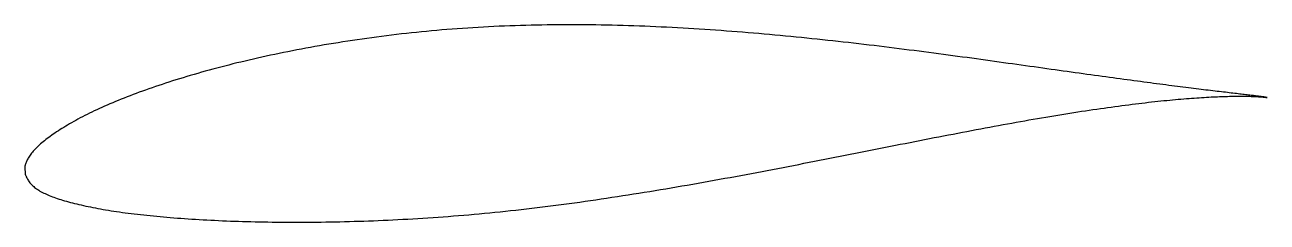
# Model space of a CAD drawing. Header units: metres. Extents: x -22.2 to 45.1, y -4 to 6.7.
import ezdxf

# ---------------------------------------------------------------- set-up
doc = ezdxf.new("R2010")
doc.units = ezdxf.units.M

msp = doc.modelspace()

# ---------------------------------------------------------------- linework, layer by layer
msp.add_lwpolyline([(45.065, 2.8), (45.064, 2.8), (45.06, 2.801), (45.054, 2.803), (45.045, 2.805), (45.033, 2.807), (45.019, 2.81), (45.002, 2.813), (44.982, 2.816), (44.96, 2.819), (44.935, 2.823), (44.908, 2.827), (44.879, 2.832), (44.846, 2.836), (44.811, 2.841), (44.774, 2.846), (44.734, 2.852), (44.691, 2.857), (44.646, 2.863), (44.598, 2.87), (44.548, 2.876), (44.495, 2.883), (44.44, 2.89), (44.382, 2.897), (44.321, 2.904), (44.258, 2.912), (44.193, 2.92), (44.125, 2.928), (44.054, 2.937), (43.981, 2.945), (43.905, 2.954), (43.827, 2.964), (43.747, 2.973), (43.664, 2.983), (43.578, 2.993), (43.49, 3.004), (43.4, 3.015), (43.307, 3.026), (43.211, 3.037), (43.114, 3.048), (43.013, 3.06), (42.91, 3.072), (42.805, 3.085), (42.698, 3.098), (42.588, 3.111), (42.475, 3.124), (42.361, 3.138), (42.243, 3.152), (42.124, 3.166), (42.002, 3.181), (41.878, 3.196), (41.751, 3.211), (41.622, 3.227), (41.491, 3.243), (41.357, 3.26), (41.221, 3.277), (41.083, 3.294), (40.942, 3.311), (40.8, 3.329), (40.655, 3.347), (40.507, 3.366), (40.358, 3.385), (40.206, 3.404), (40.052, 3.424), (39.895, 3.443), (39.737, 3.464), (39.576, 3.485), (39.413, 3.506), (39.248, 3.527), (39.081, 3.549), (38.912, 3.572), (38.74, 3.594), (38.567, 3.617), (38.391, 3.64), (38.214, 3.664), (38.034, 3.688), (37.852, 3.712), (37.668, 3.737), (37.482, 3.762), (37.294, 3.788), (37.104, 3.814), (36.912, 3.84), (36.718, 3.866), (36.522, 3.893), (36.324, 3.92), (36.124, 3.948), (35.923, 3.975), (35.719, 4.004), (35.514, 4.032), (35.306, 4.061), (35.097, 4.09), (34.886, 4.119), (34.673, 4.149), (34.458, 4.178), (34.242, 4.209), (34.024, 4.239), (33.804, 4.27), (33.582, 4.301), (33.359, 4.332), (33.133, 4.364), (32.907, 4.396), (32.678, 4.428), (32.448, 4.46), (32.216, 4.493), (31.983, 4.525), (31.748, 4.558), (31.511, 4.591), (31.273, 4.625), (31.033, 4.658), (30.792, 4.692), (30.549, 4.726), (30.305, 4.76), (30.06, 4.794), (29.812, 4.828), (29.564, 4.862), (29.314, 4.897), (29.063, 4.931), (28.81, 4.966), (28.556, 5), (28.301, 5.035), (28.044, 5.069), (27.786, 5.104), (27.527, 5.139), (27.266, 5.173), (27.005, 5.208), (26.742, 5.243), (26.478, 5.277), (26.213, 5.312), (25.946, 5.346), (25.679, 5.38), (25.41, 5.415), (25.14, 5.449), (24.87, 5.483), (24.598, 5.516), (24.325, 5.55), (24.051, 5.584), (23.777, 5.617), (23.501, 5.65), (23.224, 5.683), (22.947, 5.715), (22.668, 5.748), (22.389, 5.78), (22.109, 5.812), (21.828, 5.843), (21.546, 5.875), (21.264, 5.905), (20.981, 5.936), (20.697, 5.967), (20.412, 5.996), (20.126, 6.026), (19.84, 6.055), (19.554, 6.083), (19.266, 6.112), (18.979, 6.14), (18.69, 6.167), (18.401, 6.193), (18.111, 6.22), (17.821, 6.246), (17.531, 6.271), (17.24, 6.296), (16.948, 6.32), (16.657, 6.344), (16.364, 6.367), (16.072, 6.39), (15.779, 6.412), (15.486, 6.433), (15.192, 6.454), (14.898, 6.474), (14.604, 6.494), (14.31, 6.513), (14.015, 6.531), (13.721, 6.549), (13.426, 6.566), (13.131, 6.582), (12.836, 6.598), (12.54, 6.613), (12.245, 6.627), (11.95, 6.641), (11.654, 6.654), (11.359, 6.666), (11.064, 6.677), (10.769, 6.687), (10.473, 6.697), (10.178, 6.706), (9.883, 6.714), (9.588, 6.721), (9.294, 6.728), (8.999, 6.733), (8.705, 6.738), (8.411, 6.742), (8.117, 6.745), (7.824, 6.747), (7.53, 6.748), (7.238, 6.748), (6.945, 6.748), (6.653, 6.746), (6.361, 6.744), (6.07, 6.74), (5.779, 6.736), (5.488, 6.731), (5.198, 6.725), (4.909, 6.717), (4.62, 6.709), (4.332, 6.7), (4.044, 6.69), (3.757, 6.679), (3.47, 6.666), (3.184, 6.653), (2.899, 6.639), (2.614, 6.624), (2.33, 6.608), (2.047, 6.591), (1.765, 6.573), (1.483, 6.554), (1.202, 6.534), (0.922, 6.513), (0.643, 6.491), (0.364, 6.467), (0.087, 6.444), (-0.19, 6.419), (-0.465, 6.393), (-0.74, 6.366), (-1.014, 6.338), (-1.287, 6.31), (-1.559, 6.28), (-1.829, 6.25), (-2.099, 6.218), (-2.368, 6.186), (-2.635, 6.153), (-2.902, 6.119), (-3.167, 6.084), (-3.432, 6.049), (-3.695, 6.013), (-3.957, 5.976), (-4.217, 5.938), (-4.477, 5.899), (-4.735, 5.86), (-4.992, 5.82), (-5.248, 5.779), (-5.502, 5.738), (-5.756, 5.696), (-6.007, 5.653), (-6.258, 5.61), (-6.507, 5.566), (-6.755, 5.521), (-7.001, 5.476), (-7.246, 5.431), (-7.49, 5.384), (-7.732, 5.337), (-7.972, 5.29), (-8.211, 5.242), (-8.449, 5.193), (-8.685, 5.144), (-8.919, 5.094), (-9.152, 5.043), (-9.384, 4.992), (-9.614, 4.941), (-9.842, 4.889), (-10.068, 4.837), (-10.293, 4.784), (-10.516, 4.73), (-10.738, 4.677), (-10.958, 4.622), (-11.176, 4.567), (-11.392, 4.512), (-11.607, 4.457), (-11.82, 4.4), (-12.031, 4.344), (-12.24, 4.287), (-12.447, 4.23), (-12.653, 4.172), (-12.857, 4.114), (-13.059, 4.056), (-13.259, 3.997), (-13.457, 3.938), (-13.653, 3.879), (-13.848, 3.82), (-14.04, 3.76), (-14.231, 3.7), (-14.419, 3.64), (-14.606, 3.579), (-14.791, 3.518), (-14.973, 3.457), (-15.154, 3.396), (-15.332, 3.335), (-15.509, 3.273), (-15.683, 3.211), (-15.856, 3.149), (-16.026, 3.087), (-16.194, 3.024), (-16.361, 2.962), (-16.525, 2.899), (-16.687, 2.836), (-16.846, 2.774), (-17.004, 2.711), (-17.159, 2.647), (-17.313, 2.584), (-17.464, 2.521), (-17.613, 2.458), (-17.759, 2.394), (-17.904, 2.331), (-18.046, 2.267), (-18.186, 2.203), (-18.324, 2.14), (-18.459, 2.076), (-18.592, 2.012), (-18.723, 1.948), (-18.852, 1.885), (-18.978, 1.821), (-19.102, 1.757), (-19.224, 1.693), (-19.344, 1.629), (-19.461, 1.565), (-19.575, 1.502), (-19.688, 1.438), (-19.798, 1.375), (-19.905, 1.311), (-20.01, 1.248), (-20.113, 1.185), (-20.214, 1.123), (-20.312, 1.061), (-20.408, 0.999), (-20.501, 0.937), (-20.592, 0.876), (-20.68, 0.815), (-20.766, 0.755), (-20.85, 0.695), (-20.931, 0.635), (-21.01, 0.576), (-21.086, 0.517), (-21.16, 0.459), (-21.232, 0.401), (-21.301, 0.343), (-21.367, 0.286), (-21.431, 0.229), (-21.493, 0.173), (-21.552, 0.116), (-21.608, 0.06), (-21.662, 0.005), (-21.714, -0.051), (-21.763, -0.106), (-21.809, -0.16), (-21.853, -0.214), (-21.895, -0.268), (-21.934, -0.322), (-21.97, -0.374), (-22.004, -0.427), (-22.035, -0.478), (-22.064, -0.529), (-22.091, -0.579), (-22.115, -0.628), (-22.136, -0.675), (-22.155, -0.721), (-22.172, -0.765), (-22.186, -0.807), (-22.197, -0.846), (-22.207, -0.881), (-22.214, -0.911), (-22.219, -0.934), (-22.222, -0.949), (-22.196, -1.379), (-22.195, -1.382), (-22.19, -1.392), (-22.183, -1.409), (-22.172, -1.433), (-22.159, -1.465), (-22.142, -1.504), (-22.123, -1.545), (-22.101, -1.589), (-22.076, -1.634), (-22.049, -1.68), (-22.019, -1.725), (-21.987, -1.771), (-21.952, -1.816), (-21.915, -1.86), (-21.875, -1.904), (-21.833, -1.948), (-21.788, -1.99), (-21.74, -2.032), (-21.69, -2.073), (-21.638, -2.113), (-21.583, -2.153), (-21.526, -2.192), (-21.466, -2.23), (-21.403, -2.268), (-21.339, -2.305), (-21.271, -2.341), (-21.202, -2.377), (-21.129, -2.412), (-21.055, -2.446), (-20.978, -2.48), (-20.898, -2.513), (-20.816, -2.546), (-20.732, -2.578), (-20.645, -2.61), (-20.555, -2.641), (-20.464, -2.672), (-20.37, -2.703), (-20.273, -2.734), (-20.174, -2.764), (-20.072, -2.794), (-19.969, -2.824), (-19.862, -2.853), (-19.754, -2.883), (-19.643, -2.912), (-19.529, -2.941), (-19.414, -2.97), (-19.296, -2.998), (-19.175, -3.027), (-19.053, -3.055), (-18.927, -3.082), (-18.8, -3.109), (-18.67, -3.136), (-18.538, -3.163), (-18.404, -3.189), (-18.268, -3.215), (-18.129, -3.24), (-17.988, -3.265), (-17.845, -3.289), (-17.699, -3.313), (-17.552, -3.337), (-17.402, -3.36), (-17.25, -3.382), (-17.096, -3.405), (-16.939, -3.426), (-16.781, -3.448), (-16.62, -3.469), (-16.457, -3.489), (-16.292, -3.51), (-16.125, -3.529), (-15.956, -3.549), (-15.785, -3.568), (-15.612, -3.586), (-15.436, -3.604), (-15.259, -3.622), (-15.079, -3.64), (-14.898, -3.657), (-14.715, -3.673), (-14.529, -3.689), (-14.342, -3.705), (-14.152, -3.72), (-13.961, -3.735), (-13.768, -3.749), (-13.573, -3.763), (-13.376, -3.777), (-13.177, -3.79), (-12.976, -3.803), (-12.773, -3.815), (-12.569, -3.827), (-12.363, -3.838), (-12.155, -3.849), (-11.945, -3.859), (-11.733, -3.869), (-11.52, -3.878), (-11.305, -3.887), (-11.088, -3.896), (-10.869, -3.904), (-10.649, -3.912), (-10.427, -3.919), (-10.203, -3.925), (-9.978, -3.931), (-9.751, -3.936), (-9.523, -3.941), (-9.293, -3.945), (-9.061, -3.949), (-8.828, -3.952), (-8.593, -3.955), (-8.357, -3.957), (-8.119, -3.959), (-7.88, -3.96), (-7.64, -3.96), (-7.398, -3.96), (-7.154, -3.959), (-6.909, -3.958), (-6.663, -3.956), (-6.415, -3.954), (-6.166, -3.951), (-5.916, -3.947), (-5.664, -3.942), (-5.412, -3.938), (-5.157, -3.932), (-4.902, -3.926), (-4.645, -3.92), (-4.387, -3.912), (-4.128, -3.905), (-3.868, -3.896), (-3.607, -3.887), (-3.344, -3.878), (-3.081, -3.867), (-2.816, -3.856), (-2.55, -3.844), (-2.284, -3.832), (-2.016, -3.818), (-1.747, -3.805), (-1.477, -3.79), (-1.207, -3.775), (-0.935, -3.758), (-0.662, -3.742), (-0.389, -3.724), (-0.114, -3.705), (0.161, -3.686), (0.437, -3.666), (0.714, -3.645), (0.991, -3.623), (1.27, -3.601), (1.549, -3.578), (1.829, -3.554), (2.109, -3.529), (2.391, -3.503), (2.672, -3.476), (2.955, -3.449), (3.238, -3.421), (3.522, -3.392), (3.806, -3.362), (4.091, -3.332), (4.377, -3.3), (4.662, -3.268), (4.949, -3.235), (5.236, -3.201), (5.523, -3.167), (5.811, -3.132), (6.099, -3.096), (6.387, -3.059), (6.676, -3.022), (6.965, -2.983), (7.255, -2.944), (7.545, -2.905), (7.835, -2.865), (8.125, -2.824), (8.416, -2.782), (8.706, -2.74), (8.997, -2.698), (9.289, -2.654), (9.58, -2.61), (9.871, -2.566), (10.163, -2.521), (10.454, -2.475), (10.746, -2.429), (11.037, -2.383), (11.329, -2.335), (11.621, -2.288), (11.912, -2.24), (12.204, -2.191), (12.496, -2.142), (12.787, -2.093), (13.078, -2.043), (13.369, -1.993), (13.66, -1.943), (13.951, -1.892), (14.242, -1.84), (14.532, -1.789), (14.822, -1.737), (15.112, -1.685), (15.402, -1.632), (15.691, -1.58), (15.98, -1.527), (16.269, -1.474), (16.557, -1.42), (16.845, -1.367), (17.132, -1.313), (17.419, -1.259), (17.706, -1.205), (17.992, -1.151), (18.278, -1.096), (18.563, -1.041), (18.847, -0.987), (19.131, -0.932), (19.414, -0.877), (19.697, -0.822), (19.979, -0.767), (20.261, -0.712), (20.542, -0.657), (20.822, -0.602), (21.101, -0.547), (21.38, -0.492), (21.658, -0.437), (21.935, -0.382), (22.211, -0.328), (22.487, -0.273), (22.762, -0.219), (23.036, -0.164), (23.309, -0.11), (23.581, -0.056), (23.852, -0.002), (24.122, 0.052), (24.392, 0.105), (24.66, 0.159), (24.928, 0.212), (25.194, 0.264), (25.459, 0.317), (25.724, 0.369), (25.987, 0.421), (26.249, 0.473), (26.51, 0.524), (26.77, 0.575), (27.029, 0.626), (27.286, 0.676), (27.543, 0.726), (27.798, 0.775), (28.052, 0.824), (28.305, 0.873), (28.556, 0.921), (28.807, 0.969), (29.055, 1.016), (29.303, 1.063), (29.549, 1.109), (29.794, 1.155), (30.038, 1.201), (30.28, 1.246), (30.521, 1.29), (30.76, 1.334), (30.998, 1.377), (31.235, 1.42), (31.469, 1.462), (31.703, 1.504), (31.935, 1.545), (32.165, 1.585), (32.394, 1.625), (32.622, 1.664), (32.847, 1.703), (33.071, 1.741), (33.294, 1.778), (33.515, 1.815), (33.734, 1.851), (33.952, 1.887), (34.168, 1.922), (34.382, 1.956), (34.594, 1.989), (34.805, 2.022), (35.014, 2.055), (35.221, 2.086), (35.427, 2.117), (35.631, 2.147), (35.833, 2.177), (36.033, 2.206), (36.231, 2.234), (36.427, 2.262), (36.622, 2.289), (36.814, 2.316), (37.005, 2.341), (37.194, 2.366), (37.381, 2.391), (37.566, 2.415), (37.749, 2.438), (37.93, 2.46), (38.109, 2.482), (38.286, 2.503), (38.461, 2.523), (38.634, 2.543), (38.805, 2.562), (38.973, 2.581), (39.14, 2.599), (39.305, 2.616), (39.468, 2.633), (39.628, 2.649), (39.787, 2.665), (39.943, 2.679), (40.097, 2.693), (40.249, 2.707), (40.399, 2.72), (40.547, 2.732), (40.692, 2.744), (40.835, 2.755), (40.976, 2.766), (41.115, 2.776), (41.252, 2.786), (41.386, 2.794), (41.518, 2.803), (41.648, 2.811), (41.776, 2.818), (41.901, 2.825), (42.024, 2.832), (42.144, 2.838), (42.263, 2.843), (42.379, 2.848), (42.492, 2.852), (42.604, 2.856), (42.713, 2.86), (42.819, 2.863), (42.923, 2.866), (43.025, 2.869), (43.125, 2.87), (43.222, 2.872), (43.316, 2.873), (43.408, 2.874), (43.498, 2.875), (43.586, 2.875), (43.67, 2.875), (43.753, 2.875), (43.833, 2.874), (43.911, 2.873), (43.986, 2.872), (44.058, 2.871), (44.128, 2.869), (44.196, 2.867), (44.261, 2.865), (44.324, 2.862), (44.384, 2.86), (44.442, 2.857), (44.497, 2.855), (44.549, 2.852), (44.599, 2.849), (44.647, 2.846), (44.692, 2.843), (44.734, 2.839), (44.774, 2.836), (44.812, 2.833), (44.847, 2.83), (44.879, 2.826), (44.909, 2.823), (44.936, 2.82), (44.96, 2.817), (44.982, 2.814), (45.002, 2.812), (45.019, 2.809), (45.033, 2.807), (45.045, 2.805), (45.054, 2.803), (45.06, 2.801), (45.064, 2.8), (45.065, 2.8)], close=True)

doc.saveas('drawing.dxf')
